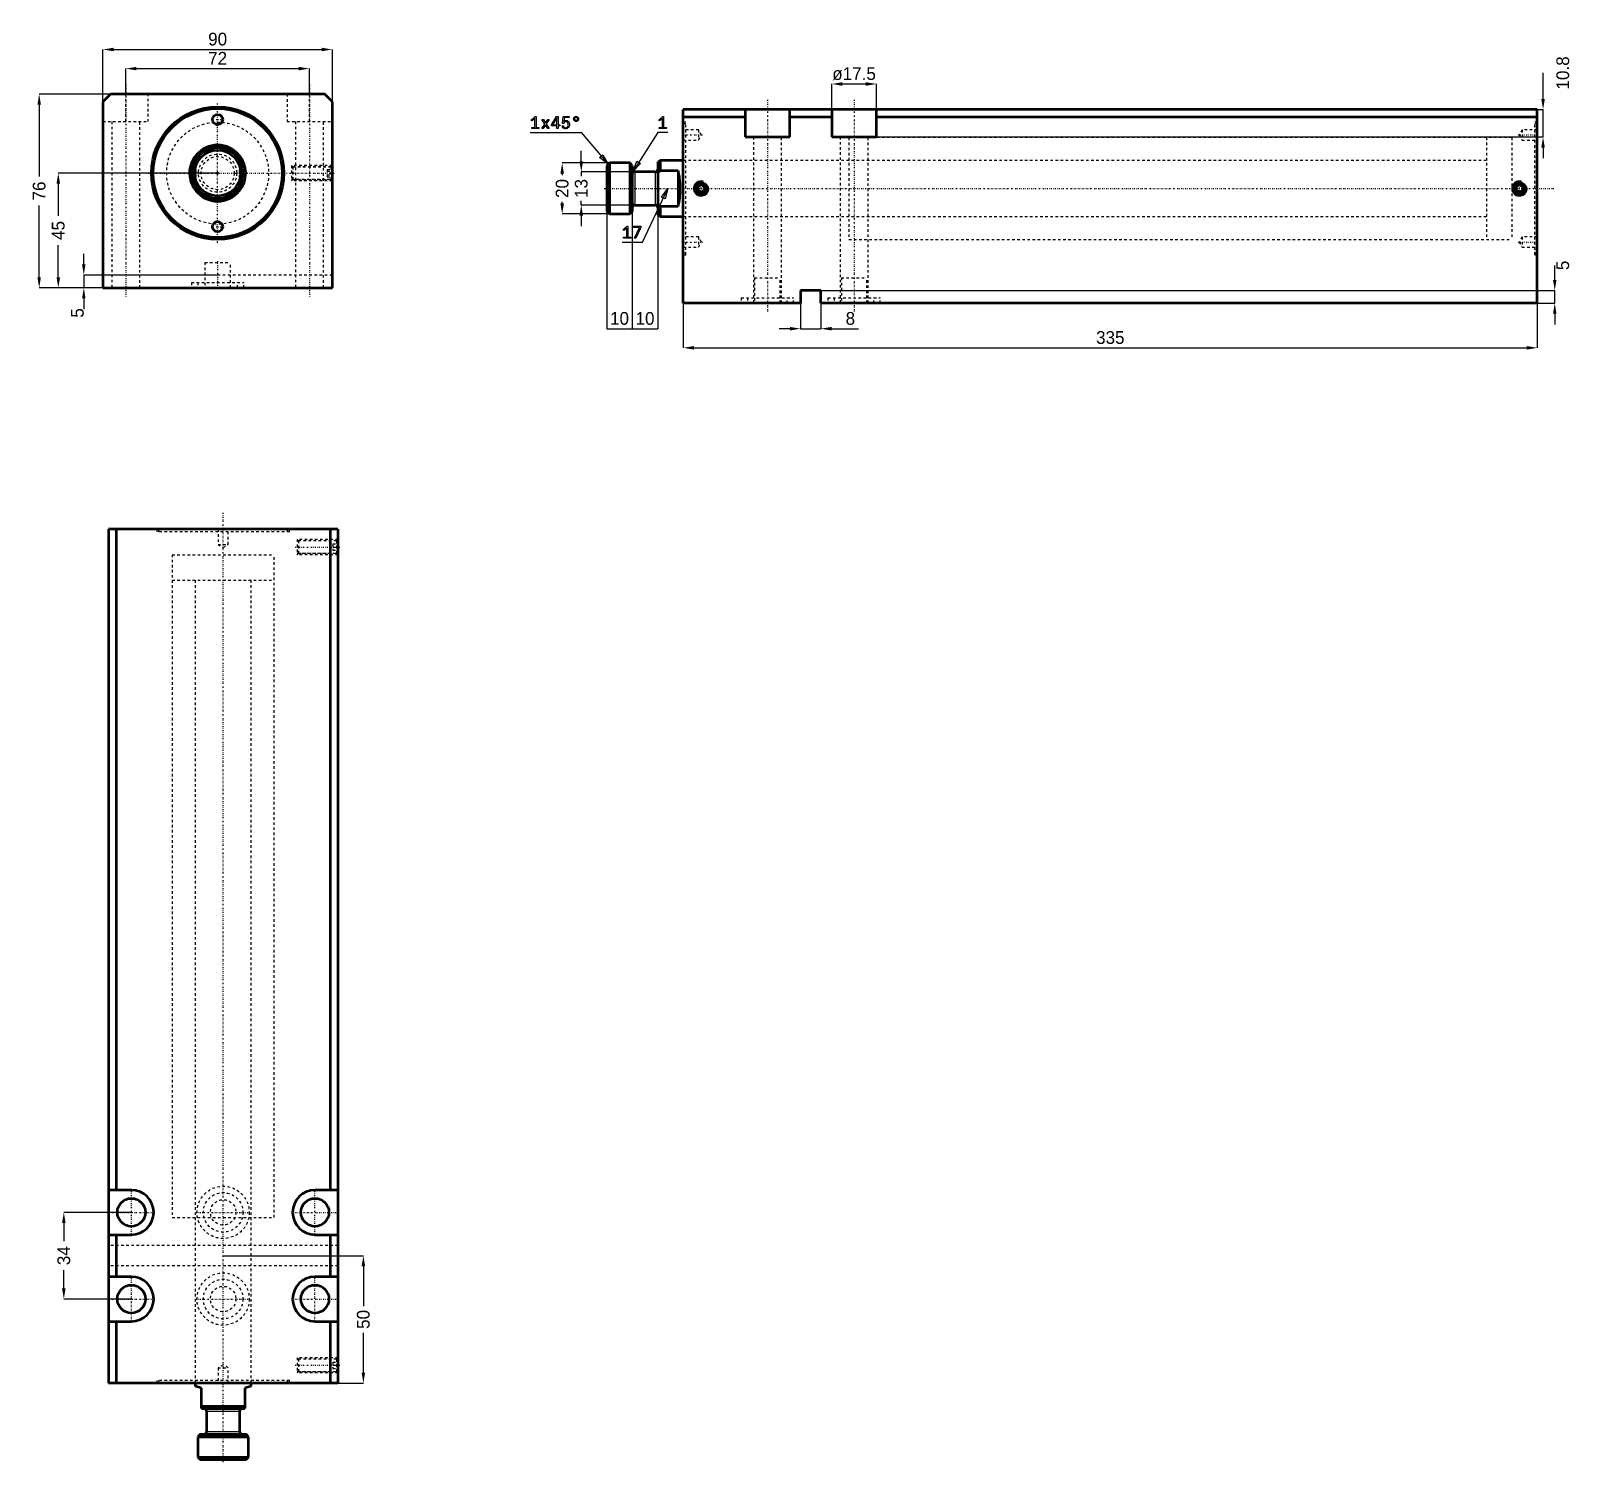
# Model space of a CAD drawing. Header units: millimetres. Extents: x -73 to 531, y -506 to 56.
import ezdxf

# ---------------------------------------------------------------- set-up
doc = ezdxf.new("R2010")
doc.units = ezdxf.units.MM
doc.linetypes.add('Center', pattern=[1.5, 0.45, -0.5, 0.05, -0.5])
doc.linetypes.add('Dashed', pattern=[2, 1, -1])
for name, color, linetype, lineweight in [('2d ConnectionPoints', 7, 'Continuous', 50), ('AM_0', 7, 'Continuous', 50), ('AM_4', 3, 'Continuous', 25), ('AM_5', 3, 'Continuous', 25), ('AM_7', 7, 'Center', 25), ('AM_9', 6, 'Dashed', 25)]:
    doc.layers.add(name, color=color, linetype=linetype, lineweight=lineweight)
doc.dimstyles.new('ISO-25', dxfattribs={"dimtxt": 2.5, "dimasz": 2.5, "dimexe": 1.25, "dimexo": 0.625, "dimtad": 1, "dimtxsty": 'Standard', "dimcen": 2.5, "dimadec": 0, "dimazin": 0, "dimtfac": 1, "dimtmove": 0, "dimatfit": 3, "dimfxl": 0, "dimarcsym": 0})

# ---------------------------------------------------------------- blocks, each defined once
blk = doc.blocks.new('1_JECX_MF_TLA_40_250_0_rod__0_in_JECX_MF_160_TLA_40_250_0__0')
at = {"layer": 'AM_0'}
for p, q in [((-8.5, 5.27), (-8.5, 6.98)), ((8.5, 6.98), (8.5, 5.27)), ((-8.5, -6.98), (-8.5, -5.27)), ((8.5, -5.27), (8.5, -6.98))]:
    blk.add_line(p, q, dxfattribs=at)
for points in [[(-8.5, 6.98), (-9.08, 6.21), (-9.58, 5.4), (-10.02, 4.54), (-10.38, 3.65), (-10.65, 2.74), (-10.85, 1.8), (-10.97, 0.84), (-11, -0.12), (-10.95, -1.07), (-10.81, -2.02), (-10.59, -2.96), (-10.3, -3.87), (-9.92, -4.75), (-9.47, -5.6), (-8.94, -6.4), (-8.5, -6.98)], [(8.5, -6.98), (9.08, -6.21), (9.58, -5.4), (10.02, -4.54), (10.38, -3.65), (10.65, -2.74), (10.85, -1.8), (10.97, -0.84), (11, 0.12), (10.95, 1.07), (10.81, 2.02), (10.59, 2.96), (10.3, 3.87), (9.92, 4.75), (9.47, 5.6), (8.94, 6.4), (8.5, 6.98)]]:
    blk.add_lwpolyline(points, dxfattribs=at)
for radius in [10, 9]:
    blk.add_circle((0, 0), radius, dxfattribs=at)
for radius, start, end in [(11, 39.40057, 140.59943), (10.5, 35.95057, 144.04943), (10.5, 215.95057, 324.04943), (11, 219.40057, 320.59943)]:
    blk.add_arc((0, 0), radius, start, end, dxfattribs=at)
at = {"layer": 'AM_9'}
for p, q in [((-8.5, 5.27), (-8.5, -5.27)), ((8.5, 5.27), (8.5, -5.27))]:
    blk.add_line(p, q, dxfattribs=at)
for radius in [7.5, 6.5]:
    blk.add_circle((0, 0), radius, dxfattribs=at)
blk = doc.blocks.new('2_JECX_MF_EXLA_40_250_0_body__0_in_JECX_MF_160_TLA_40_250_0__0')
at = {"layer": 'AM_0'}
for p, q in [((-42, 31), (-45, 28)), ((42, 31), (-42, 31)), ((45, 28), (42, 31)), ((-45, 28), (-45, -45)), ((45, -45), (45, 28)), ((-45, -45), (45, -45))]:
    blk.add_line(p, q, dxfattribs=at)
for centre, radius in [((0, 0), 26), ((0, 0), 25.3), ((0, 21), 2), ((0, -21), 2)]:
    blk.add_circle(centre, radius, dxfattribs=at)
at = {"layer": 'AM_5', "linetype": 'Dashed'}
for p, q in [((45, 3), (29, 3)), ((45, -3), (29, -3))]:
    blk.add_line(p, q, dxfattribs=at)
at = {"layer": 'AM_7'}
for p, q in [((-36, 34.8), (-36, -48.8)), ((36, 34.8), (36, -48.8)), ((0, -27.3), (0, 27.3)), ((-2.1, 21), (2.1, 21)), ((-27.3, 0), (27.3, 0)), ((28.2, 0), (45.8, 0)), ((-2.1, -21), (2.1, -21)), ((0, -34.5), (0, -45.5))]:
    blk.add_line(p, q, dxfattribs=at)
at = {"layer": 'AM_9'}
for p, q in [((-36, 20.2), (-36, 31)), ((-27.25, 20.2), (-27.25, 31)), ((27.25, 31), (27.25, 20.2)), ((36, 20.2), (36, 31)), ((-45, 20.2), (-27.25, 20.2)), ((-41.5, 20.2), (-41.5, -45)), ((-30.5, -45), (-30.5, 20.2)), ((27.25, 20.2), (45, 20.2)), ((30.5, 20.2), (30.5, -45)), ((41.5, -45), (41.5, 20.2)), ((29.54, 2.46), (29, 3)), ((29, 3), (29, -3)), ((44.5, 2.4), (29, 2.4)), ((44.46, 2.46), (29.54, 2.46)), ((29.54, 2.46), (29.54, -2.46)), ((43, 1.44), (45, 1.44)), ((43, 1.44), (43, -1.44)), ((43, 0.72), (45, 0.72)), ((45, 3), (44.46, 2.46)), ((44.46, 2.46), (44.46, -2.46)), ((45, 1.9), (44.5, 2.4)), ((44.5, 2.4), (44.5, -2.4)), ((29, -2.4), (44.5, -2.4)), ((29, -3), (29.54, -2.46)), ((29.54, -2.46), (44.46, -2.46)), ((43, -0.72), (45, -0.72)), ((43, -1.44), (45, -1.44)), ((44.46, -2.46), (45, -3)), ((44.5, -2.4), (45, -1.9)), ((-5, -35), (5, -35)), ((-5, -35), (-5, -45)), ((5, -45), (5, -35)), ((45, -40), (-45, -40)), ((-10.25, -42.9), (10.25, -42.9)), ((-10.25, -42.9), (-10.25, -45)), ((-7.75, -42.9), (-7.75, -45)), ((7.75, -45), (7.75, -42.9)), ((10.25, -45), (10.25, -42.9))]:
    blk.add_line(p, q, dxfattribs=at)
blk.add_circle((0, 0), 20, dxfattribs=at)
blk = doc.blocks.new('*D3')
at = {"layer": 'AM_5', "color": 0, "lineweight": -2}
for p, q in [((-45, 28), (-45, 48.5)), ((-40.83, 48.5), (40.83, 48.5)), ((45, 28), (45, 48.5))]:
    blk.add_line(p, q, dxfattribs=at)
at = {"layer": 'AM_5', "color": 0}
for points in [[(-40.83, 49.19), (-40.83, 47.81), (-45, 48.5)], [(40.83, 47.81), (40.83, 49.19), (45, 48.5)]]:
    blk.add_solid(points, dxfattribs=at)
at = {"layer": 'Defpoints', "color": 0}
for p in [(45, 48.5), (-45, 28), (45, 28)]:
    blk.add_point(p, dxfattribs=at)
at = {"layer": 'AM_5', "color": 0, "insert": (0, 52.55), "char_height": 5, "attachment_point": 5}
blk.add_mtext('90', dxfattribs=at)
blk = doc.blocks.new('*D4')
at = {"layer": 'AM_5', "color": 0, "lineweight": -2}
for p, q in [((-36, 31), (-36, 41)), ((-31.83, 41), (31.83, 41)), ((36, 31), (36, 41))]:
    blk.add_line(p, q, dxfattribs=at)
at = {"layer": 'AM_5', "color": 0}
for points in [[(-31.83, 41.69), (-31.83, 40.31), (-36, 41)], [(31.83, 40.31), (31.83, 41.69), (36, 41)]]:
    blk.add_solid(points, dxfattribs=at)
at = {"layer": 'Defpoints', "color": 0}
for p in [(36, 41), (-36, 31), (36, 31)]:
    blk.add_point(p, dxfattribs=at)
at = {"layer": 'AM_5', "color": 0, "insert": (0, 45.05), "char_height": 5, "attachment_point": 5}
blk.add_mtext('72', dxfattribs=at)
blk = doc.blocks.new('*D5')
at = {"layer": 'AM_5', "color": 0, "lineweight": -2}
for p, q in [((-42, 31), (-70, 31)), ((-70, 26.83), (-70, -1.31)), ((-70, -40.83), (-70, -12.69)), ((-45, -45), (-70, -45))]:
    blk.add_line(p, q, dxfattribs=at)
at = {"layer": 'AM_5', "color": 0}
for points in [[(-69.31, 26.83), (-70.69, 26.83), (-70, 31)], [(-70.69, -40.83), (-69.31, -40.83), (-70, -45)]]:
    blk.add_solid(points, dxfattribs=at)
at = {"layer": 'Defpoints', "color": 0}
for p in [(-42, 31), (-70, -45), (-45, -45)]:
    blk.add_point(p, dxfattribs=at)
at = {"layer": 'AM_5', "color": 0, "insert": (-70, -7), "char_height": 5, "attachment_point": 5, "rotation": 90}
blk.add_mtext('76', dxfattribs=at)
blk = doc.blocks.new('*D6')
at = {"layer": 'AM_5', "color": 0, "lineweight": -2}
for p, q in [((0, 0), (-62.5, 0)), ((-62.5, -4.17), (-62.5, -16.75)), ((-62.5, -40.83), (-62.5, -28.25)), ((-45, -45), (-62.5, -45))]:
    blk.add_line(p, q, dxfattribs=at)
at = {"layer": 'AM_5', "color": 0}
for points in [[(-61.81, -4.17), (-63.19, -4.17), (-62.5, 0)], [(-63.19, -40.83), (-61.81, -40.83), (-62.5, -45)]]:
    blk.add_solid(points, dxfattribs=at)
at = {"layer": 'Defpoints', "color": 0}
for p in [(0, 0), (-62.5, -45), (-45, -45)]:
    blk.add_point(p, dxfattribs=at)
at = {"layer": 'AM_5', "color": 0, "insert": (-62.5, -22.5), "char_height": 5, "attachment_point": 5, "rotation": 90}
blk.add_mtext('45', dxfattribs=at)
blk = doc.blocks.new('*D7')
at = {"layer": 'AM_5', "color": 0, "lineweight": -2}
for p, q in [((-52.5, -35.83), (-52.5, -31.67)), ((0, -40), (-52.5, -40)), ((-52.5, -40), (-52.5, -45)), ((-45, -45), (-52.5, -45)), ((-52.5, -49.17), (-52.5, -53.33))]:
    blk.add_line(p, q, dxfattribs=at)
at = {"layer": 'AM_5', "color": 0}
for points in [[(-53.19, -35.83), (-51.81, -35.83), (-52.5, -40)], [(-51.81, -49.17), (-53.19, -49.17), (-52.5, -45)]]:
    blk.add_solid(points, dxfattribs=at)
at = {"layer": 'Defpoints', "color": 0}
for p in [(0, -40), (-52.5, -45), (-45, -45)]:
    blk.add_point(p, dxfattribs=at)
at = {"layer": 'AM_5', "color": 0, "insert": (-55, -54.83), "char_height": 5, "attachment_point": 5, "rotation": 90}
blk.add_mtext('5', dxfattribs=at)
blk = doc.blocks.new('1_JECX_MF_TLA_40_250_0_rod__0_in_JECX_MF_160_TLA_40_250_0__4')
at = {"layer": 'AM_0'}
for p, q in [((-11, 0), (-11, -1.19)), ((11, -1.19), (11, 0)), ((-8.5, -2), (-11, -1.19)), ((-8.5, -10), (-8.5, -2)), ((11, -1.19), (8.5, -2)), ((8.5, -2), (8.5, -10)), ((-8.5, -9), (8.5, -9)), ((-8.5, -10), (8.5, -10)), ((-6.5, -11), (-6.5, -19)), ((6.5, -19), (6.5, -11)), ((-9, -20), (-10, -21)), ((-10, -21), (-10, -29)), ((-10, -21), (10, -21)), ((-9, -20), (9, -20)), ((10, -21), (9, -20)), ((10, -29), (10, -21)), ((-10, -29), (10, -29)), ((-10, -29), (-9, -30)), ((-9, -30), (9, -30)), ((9, -30), (10, -29))]:
    blk.add_line(p, q, dxfattribs=at)
for centre, start, end in [((-7.5, -11), 360, 90), ((7.5, -11), 90, 180), ((-7.5, -19), 270, 0), ((7.5, -19), 180, 270)]:
    blk.add_arc(centre, 1, start, end, dxfattribs=at)
at = {"layer": 'AM_4'}
for p, q in [((-6.5, -11), (6.5, -11)), ((-6.5, -19), (6.5, -19))]:
    blk.add_line(p, q, dxfattribs=at)
at = {"layer": 'AM_7'}
blk.add_line((0, -31), (0, 341.75), dxfattribs=at)
at = {"layer": 'AM_9'}
for p, q in [((-20, 325), (20, 325)), ((-20, 325), (-20, 315)), ((20, 315), (20, 325)), ((-20, 315), (20, 315)), ((-11, 315), (-11, 0)), ((11, 0), (11, 315))]:
    blk.add_line(p, q, dxfattribs=at)
blk = doc.blocks.new('2_JECX_MF_EXLA_40_250_0_body__0_in_JECX_MF_160_TLA_40_250_0__4')
at = {"layer": 'AM_0'}
for p, q in [((45, 335), (-45, 335)), ((-45, 335), (-45, 0)), ((-42, 335), (-42, 75.75)), ((42, 335), (42, 75.75)), ((45, 335), (45, 0)), ((-36, 75.75), (-45, 75.75)), ((45, 75.75), (36, 75.75)), ((-45, 58.25), (-36, 58.25)), ((-42, 58.25), (-42, 41.75)), ((36, 58.25), (45, 58.25)), ((42, 58.25), (42, 41.75)), ((-36, 41.75), (-45, 41.75)), ((45, 41.75), (36, 41.75)), ((-45, 24.25), (-36, 24.25)), ((-42, 24.25), (-42, 0)), ((36, 24.25), (45, 24.25)), ((42, 24.25), (42, 0)), ((45, 0), (-45, 0))]:
    blk.add_line(p, q, dxfattribs=at)
for centre in [(-36, 67), (36, 67), (-36, 33), (36, 33)]:
    blk.add_circle(centre, 5.5, dxfattribs=at)
for centre, start, end in [((-36, 67), 270, 90), ((36, 67), 90, 270), ((-36, 33), 270, 90), ((36, 33), 90, 270)]:
    blk.add_arc(centre, 8.75, start, end, dxfattribs=at)
at = {"layer": 'AM_5', "linetype": 'Dashed'}
for p, q in [((45, 331), (29, 331)), ((45, 325), (29, 325)), ((45, 10), (29, 10)), ((45, 4), (29, 4))]:
    blk.add_line(p, q, dxfattribs=at)
at = {"layer": 'AM_7'}
for p, q in [((28.2, 328), (45.8, 328)), ((-36, 57.8125), (-36, 76.1875)), ((36, 57.8125), (36, 76.1875)), ((-45.1875, 67), (-26.8125, 67)), ((-10.7625, 67), (10.7625, 67)), ((26.8125, 67), (45.1875, 67)), ((-36, 23.8125), (-36, 42.1875)), ((36, 23.8125), (36, 42.1875)), ((-45.1875, 33), (-26.8125, 33)), ((-10.7625, 33), (10.7625, 33)), ((26.8125, 33), (45.1875, 33)), ((28.2, 7), (45.8, 7))]:
    blk.add_line(p, q, dxfattribs=at)
at = {"layer": 'AM_9'}
for p, q in [((-26, 335), (-26, 334)), ((26, 334), (-26, 334)), ((-25.3, 335), (-25.3, 334)), ((-2, 335), (-2, 329)), ((2, 329), (2, 335)), ((25.3, 334), (25.3, 335)), ((26, 334), (26, 335)), ((-2, 329), (0, 327.8453)), ((-2, 329), (2, 329)), ((0, 327.8453), (2, 329)), ((29, 331), (29, 325)), ((29.5415, 330.4585), (29, 331)), ((44.5, 330.4), (29, 330.4)), ((44.4585, 330.4585), (29.5415, 330.4585)), ((29.5415, 330.4585), (29.5415, 325.5415)), ((43, 329.25), (45, 329.25)), ((43, 329.25), (43, 326.75)), ((43, 328), (45, 328)), ((43, 326.75), (45, 326.75)), ((45, 331), (44.4585, 330.4585)), ((44.4585, 330.4585), (44.4585, 325.5415)), ((44.5, 330.4), (44.5, 325.6)), ((45, 329.9), (44.5, 330.4)), ((-20, 325), (20, 325)), ((-20, 325), (-20, 65)), ((20, 65), (20, 325)), ((29, 325.6), (44.5, 325.6)), ((29, 325), (29.5415, 325.5415)), ((29.5415, 325.5415), (44.4585, 325.5415)), ((44.4585, 325.5415), (45, 325)), ((44.5, 325.6), (45, 326.1)), ((-20, 65), (20, 65)), ((-11, 65), (-11, 0)), ((11, 0), (11, 65)), ((45, 54), (-45, 54)), ((45, 46), (-45, 46)), ((0, 7.1547), (-2, 6)), ((2, 6), (0, 7.1547)), ((29, 10), (29, 4)), ((29.5415, 9.4585), (29, 10)), ((44.5, 9.4), (29, 9.4)), ((44.4585, 9.4585), (29.5415, 9.4585)), ((29.5415, 9.4585), (29.5415, 4.5415)), ((43, 8.25), (45, 8.25)), ((43, 8.25), (43, 5.75)), ((43, 7), (45, 7)), ((45, 10), (44.4585, 9.4585)), ((44.4585, 9.4585), (44.4585, 4.5415)), ((45, 8.9), (44.5, 9.4)), ((44.5, 9.4), (44.5, 4.6)), ((26, 1), (-26, 1)), ((-26, 1), (-26, 0)), ((-25.3, 1), (-25.3, 0)), ((-2, 6), (-2, 0)), ((-2, 6), (2, 6)), ((2, 0), (2, 6)), ((25.3, 0), (25.3, 1)), ((26, 0), (26, 1)), ((29, 4.6), (44.5, 4.6)), ((29, 4), (29.5415, 4.5415)), ((29.5415, 4.5415), (44.4585, 4.5415)), ((43, 5.75), (45, 5.75)), ((44.4585, 4.5415), (45, 4)), ((44.5, 4.6), (45, 5.1))]:
    blk.add_line(p, q, dxfattribs=at)
for centre, radius in [((0, 67), 10.25), ((0, 67), 7.75), ((0, 67), 5), ((0, 33), 10.25), ((0, 33), 7.75), ((0, 33), 5)]:
    blk.add_circle(centre, radius, dxfattribs=at)
blk = doc.blocks.new('*D13')
at = {"layer": 'AM_5', "color": 0, "lineweight": -2}
for p, q in [((2.17, -424.66), (57.17, -424.66)), ((57.17, -428.83), (57.17, -444.41)), ((57.17, -470.5), (57.17, -454.91)), ((47.17, -474.66), (57.17, -474.66))]:
    blk.add_line(p, q, dxfattribs=at)
at = {"layer": 'AM_5', "color": 0}
for points in [[(56.47, -428.83), (57.86, -428.83), (57.17, -424.66)], [(56.47, -470.5), (57.86, -470.5), (57.17, -474.66)]]:
    blk.add_solid(points, dxfattribs=at)
at = {"layer": 'Defpoints', "color": 0}
for p in [(2.17, -424.66), (57.17, -424.66), (47.17, -474.66)]:
    blk.add_point(p, dxfattribs=at)
at = {"layer": 'AM_5', "color": 0, "insert": (57.17, -449.66), "char_height": 5, "attachment_point": 5, "rotation": 90}
blk.add_mtext('50', dxfattribs=at)
blk = doc.blocks.new('*D14')
at = {"layer": 'AM_5', "color": 0, "lineweight": -2}
for p, q in [((-33.83, -407.66), (-60.33, -407.66)), ((-60.33, -411.83), (-60.33, -419)), ((-60.33, -437.5), (-60.33, -430.33)), ((-33.83, -441.66), (-60.33, -441.66))]:
    blk.add_line(p, q, dxfattribs=at)
at = {"layer": 'AM_5', "color": 0}
for points in [[(-61.03, -411.83), (-59.64, -411.83), (-60.33, -407.66)], [(-61.03, -437.5), (-59.64, -437.5), (-60.33, -441.66)]]:
    blk.add_solid(points, dxfattribs=at)
at = {"layer": 'Defpoints', "color": 0}
for p in [(-60.33, -407.66), (-33.83, -407.66), (-33.83, -441.66)]:
    blk.add_point(p, dxfattribs=at)
at = {"layer": 'AM_5', "color": 0, "insert": (-60.33, -424.66), "char_height": 5, "attachment_point": 5, "rotation": 90}
blk.add_mtext('34', dxfattribs=at)
blk = doc.blocks.new('1_JECX_MF_TLA_40_250_0_rod__0_in_JECX_MF_160_TLA_40_250_0__2')
at = {"layer": 'AM_0'}
for p, q in [((-29, 10), (-30, 9)), ((-30, 9), (-30, -9)), ((-29, 10), (-29, -10)), ((-21, 10), (-29, 10)), ((-21, 10), (-21, -10)), ((-20, 9), (-21, 10)), ((-20, 9), (-20, -9)), ((-11, 6.5), (-19, 6.5)), ((-9, 11), (-10, 10.5)), ((-10, 10.5), (-10, -10.5)), ((-9, 6.98), (-10, 6.16)), ((0, 11), (-9, 11)), ((-9, 11), (-9, 6.98)), ((-2, 6.98), (-9, 6.98)), ((-2, 6.98), (-2, -6.98)), ((-30, -9), (-29, -10)), ((-29, -10), (-21, -10)), ((-21, -10), (-20, -9)), ((-19, -6.5), (-11, -6.5)), ((-10, -6.16), (-9, -6.98)), ((-10, -10.5), (-9, -11)), ((-9, -6.98), (-2, -6.98)), ((-9, -6.98), (-9, -11)), ((-9, -11), (0, -11))]:
    blk.add_line(p, q, dxfattribs=at)
blk.add_lwpolyline([(-2, -6.98), (-1.81, -6.21), (-1.65, -5.4), (-1.51, -4.54), (-1.39, -3.65), (-1.3, -2.74), (-1.24, -1.8), (-1.2, -0.84), (-1.19, 0.12), (-1.2, 1.07), (-1.25, 2.02), (-1.32, 2.96), (-1.42, 3.87), (-1.54, 4.75), (-1.69, 5.6), (-1.86, 6.4), (-2, 6.98)], dxfattribs=at)
for centre, start, end in [((-19, 7.5), 180, 270), ((-11, 7.5), 270, 0), ((-19, -7.5), 90, 180), ((-11, -7.5), 360, 90)]:
    blk.add_arc(centre, 1, start, end, dxfattribs=at)
at = {"layer": 'AM_4'}
for p, q in [((-19, 6.5), (-19, -6.5)), ((-11, 6.5), (-11, -6.5))]:
    blk.add_line(p, q, dxfattribs=at)
at = {"layer": 'AM_7'}
blk.add_line((-31, 0), (341.75, 0), dxfattribs=at)
at = {"layer": 'AM_9'}
for p, q in [((325, 20), (315, 20)), ((315, 20), (315, -20)), ((325, 20), (325, -20)), ((315, 11), (0, 11)), ((0, -11), (315, -11)), ((315, -20), (325, -20))]:
    blk.add_line(p, q, dxfattribs=at)
blk = doc.blocks.new('2_JECX_MF_EXLA_40_250_0_body__0_in_JECX_MF_160_TLA_40_250_0__2')
at = {"layer": 'AM_0'}
for p, q in [((0, -45), (0, 31)), ((335, 31), (0, 31)), ((24.25, 31), (24.25, 20.2)), ((41.75, 20.2), (41.75, 31)), ((58.25, 31), (58.25, 20.2)), ((75.75, 20.2), (75.75, 31)), ((335, -45), (335, 31)), ((24.25, 28), (0, 28)), ((58.25, 28), (41.75, 28)), ((335, 28), (75.75, 28)), ((24.25, 20.2), (41.75, 20.2)), ((58.25, 20.2), (75.75, 20.2)), ((7, 1.44), (5.75, 0.72)), ((5.75, 0.72), (5.75, -0.72)), ((8.25, 0.72), (7, 1.44)), ((8.25, -0.72), (8.25, 0.72)), ((328, 1.44), (326.75, 0.72)), ((326.75, 0.72), (326.75, -0.72)), ((329.25, 0.72), (328, 1.44)), ((329.25, -0.72), (329.25, 0.72)), ((5.75, -0.72), (7, -1.44)), ((7, -1.44), (8.25, -0.72)), ((326.75, -0.72), (328, -1.44)), ((328, -1.44), (329.25, -0.72)), ((46, -40), (46, -45)), ((54, -40), (46, -40)), ((54, -45), (54, -40)), ((46, -45), (0, -45)), ((335, -45), (54, -45))]:
    blk.add_line(p, q, dxfattribs=at)
for centre, radius in [((7, 0), 2.46), ((7, 0), 2.4), ((7, 0), 1.9), ((328, 0), 2.46), ((328, 0), 2.4), ((328, 0), 1.9)]:
    blk.add_circle(centre, radius, dxfattribs=at)
at = {"layer": 'AM_5'}
for centre in [(7, 0), (328, 0)]:
    blk.add_arc(centre, 3, 75, 15, dxfattribs=at)
at = {"layer": 'AM_7'}
for p, q in [((33, 34.8), (33, -48.8)), ((67, 34.8), (67, -48.8)), ((-0.36, 21), (7.51, 21)), ((327.49, 21), (335.36, 21)), ((7, -3.15), (7, 3.15)), ((328, -3.15), (328, 3.15)), ((-0.36, -21), (7.51, -21)), ((327.49, -21), (335.36, -21))]:
    blk.add_line(p, q, dxfattribs=at)
at = {"layer": 'AM_9'}
for p, q in [((1, 26), (0, 26)), ((1, 25.3), (0, 25.3)), ((1, -26), (1, 26)), ((334, -26), (334, 26)), ((335, 26), (334, 26)), ((335, 25.3), (334, 25.3)), ((6, 23), (0, 23)), ((0, 19), (6, 19)), ((7.15, 21), (6, 23)), ((6, 23), (6, 19)), ((6, 19), (7.15, 21)), ((27.5, 20.2), (27.5, -45)), ((38.5, -45), (38.5, 20.2)), ((61.5, 20.2), (61.5, -45)), ((325, 20), (65, 20)), ((65, 20), (65, -20)), ((72.5, -45), (72.5, 20.2)), ((325, 20), (325, -20)), ((329, 23), (327.85, 21)), ((327.85, 21), (329, 19)), ((335, 23), (329, 23)), ((329, 23), (329, 19)), ((329, 19), (335, 19)), ((65, 11), (0, 11)), ((0, -11), (65, -11)), ((6, -19), (0, -19)), ((0, -23), (6, -23)), ((7.15, -21), (6, -19)), ((6, -19), (6, -23)), ((6, -23), (7.15, -21)), ((65, -20), (325, -20)), ((329, -19), (327.85, -21)), ((327.85, -21), (329, -23)), ((335, -19), (329, -19)), ((329, -19), (329, -23)), ((329, -23), (335, -23)), ((0, -25.3), (1, -25.3)), ((0, -26), (1, -26)), ((334, -25.3), (335, -25.3)), ((334, -26), (335, -26)), ((28, -35), (38, -35)), ((28, -35), (28, -45)), ((38, -45), (38, -35)), ((62, -35), (72, -35)), ((62, -35), (62, -45)), ((72, -45), (72, -35)), ((22.75, -42.9), (43.25, -42.9)), ((22.75, -42.9), (22.75, -45)), ((25.25, -42.9), (25.25, -45)), ((40.75, -45), (40.75, -42.9)), ((43.25, -45), (43.25, -42.9)), ((56.75, -42.9), (77.25, -42.9)), ((56.75, -42.9), (56.75, -45)), ((59.25, -42.9), (59.25, -45)), ((74.75, -45), (74.75, -42.9)), ((77.25, -45), (77.25, -42.9))]:
    blk.add_line(p, q, dxfattribs=at)
blk = doc.blocks.new('*D27')
at = {"layer": 'AM_5', "color": 0, "lineweight": -2}
for p, q in [((240.89, 24.98), (240.89, 34.98)), ((245.06, 34.98), (254.23, 34.98)), ((258.39, 24.98), (258.39, 34.98))]:
    blk.add_line(p, q, dxfattribs=at)
at = {"layer": 'AM_5', "color": 0}
for points in [[(245.06, 35.67), (245.06, 34.28), (240.89, 34.98)], [(254.23, 35.67), (254.23, 34.28), (258.39, 34.98)]]:
    blk.add_solid(points, dxfattribs=at)
at = {"layer": 'Defpoints', "color": 0}
for p in [(258.39, 34.98), (240.89, 24.98), (258.39, 24.98)]:
    blk.add_point(p, dxfattribs=at)
at = {"layer": 'AM_5', "color": 0, "insert": (249.64, 38.98), "char_height": 5, "attachment_point": 5}
blk.add_mtext('ø17.5', dxfattribs=at)
blk = doc.blocks.new('*D28')
at = {"layer": 'AM_5', "color": 0, "lineweight": -2}
for p, q in [((519.89, 29.14), (519.89, 39.31)), ((258.39, 24.98), (519.89, 24.98)), ((519.89, 14.18), (519.89, 24.98)), ((258.39, 14.18), (519.89, 14.18)), ((519.89, 10.01), (519.89, 5.84))]:
    blk.add_line(p, q, dxfattribs=at)
at = {"layer": 'AM_5', "color": 0}
for points in [[(519.2, 29.14), (520.59, 29.14), (519.89, 24.98)], [(519.2, 10.01), (520.59, 10.01), (519.89, 14.18)]]:
    blk.add_solid(points, dxfattribs=at)
at = {"layer": 'Defpoints', "color": 0}
for p in [(258.39, 24.98), (519.89, 24.98), (258.39, 14.18)]:
    blk.add_point(p, dxfattribs=at)
at = {"layer": 'AM_5', "color": 0, "insert": (527.64, 39.31), "char_height": 5, "attachment_point": 5, "rotation": 90}
blk.add_mtext('10.8', dxfattribs=at)
blk = doc.blocks.new('*D29')
at = {"layer": 'AM_5', "color": 0, "lineweight": -2}
for p, q in [((182.64, -51.02), (182.64, -68.52)), ((517.64, -51.02), (517.64, -68.52)), ((186.81, -68.52), (513.48, -68.52))]:
    blk.add_line(p, q, dxfattribs=at)
at = {"layer": 'AM_5', "color": 0}
for points in [[(186.81, -67.83), (186.81, -69.22), (182.64, -68.52)], [(513.48, -67.83), (513.48, -69.22), (517.64, -68.52)]]:
    blk.add_solid(points, dxfattribs=at)
at = {"layer": 'Defpoints', "color": 0}
for p in [(182.64, -51.02), (517.64, -51.02), (517.64, -68.52)]:
    blk.add_point(p, dxfattribs=at)
at = {"layer": 'AM_5', "color": 0, "insert": (350.14, -64.52), "char_height": 5, "attachment_point": 5}
blk.add_mtext('335', dxfattribs=at)
blk = doc.blocks.new('*D30')
at = {"layer": 'AM_5', "color": 0, "lineweight": -2}
for p, q in [((162.64, -15.02), (162.64, -61.02)), ((172.64, -13.52), (172.64, -61.02)), ((162.64, -61.02), (172.64, -61.02))]:
    blk.add_line(p, q, dxfattribs=at)
at = {"layer": 'Defpoints', "color": 0}
for p in [(162.64, -15.02), (172.64, -13.52), (172.64, -61.02)]:
    blk.add_point(p, dxfattribs=at)
at = {"layer": 'AM_5', "color": 0, "insert": (167.64, -57.02), "char_height": 5, "attachment_point": 5}
blk.add_mtext('10', dxfattribs=at)
blk = doc.blocks.new('*D31')
at = {"layer": 'AM_5', "color": 0, "lineweight": -2}
for p, q in [((152.64, -15.02), (152.64, -61.02)), ((162.64, -15.02), (162.64, -61.02)), ((152.64, -61.02), (162.64, -61.02))]:
    blk.add_line(p, q, dxfattribs=at)
at = {"layer": 'Defpoints', "color": 0}
for p in [(152.64, -15.02), (162.64, -15.02), (162.64, -61.02)]:
    blk.add_point(p, dxfattribs=at)
at = {"layer": 'AM_5', "color": 0, "insert": (157.64, -57.02), "char_height": 5, "attachment_point": 5}
blk.add_mtext('10', dxfattribs=at)
blk = doc.blocks.new('*D32')
at = {"layer": 'AM_5', "color": 0, "lineweight": -2}
for p, q in [((153.64, 3.98), (135.14, 3.98)), ((135.14, -0.19), (135.14, -0.77)), ((135.14, -11.86), (135.14, -11.27)), ((153.64, -16.02), (135.14, -16.02))]:
    blk.add_line(p, q, dxfattribs=at)
at = {"layer": 'AM_5', "color": 0}
for points in [[(134.45, -0.19), (135.84, -0.19), (135.14, 3.98)], [(134.45, -11.86), (135.84, -11.86), (135.14, -16.02)]]:
    blk.add_solid(points, dxfattribs=at)
at = {"layer": 'Defpoints', "color": 0}
for p in [(135.14, 3.98), (153.64, 3.98), (153.64, -16.02)]:
    blk.add_point(p, dxfattribs=at)
at = {"layer": 'AM_5', "color": 0, "insert": (135.14, -6.02), "char_height": 5, "attachment_point": 5, "rotation": 90}
blk.add_mtext('20', dxfattribs=at)
blk = doc.blocks.new('*D33')
at = {"layer": 'AM_5', "color": 0, "lineweight": -2}
for p, q in [((142.64, 4.64), (142.64, 8.81)), ((163.64, 0.48), (142.64, 0.48)), ((142.64, 0.48), (142.64, -1.19)), ((142.64, -12.52), (142.64, -10.86)), ((163.64, -12.52), (142.64, -12.52)), ((142.64, -16.69), (142.64, -20.86))]:
    blk.add_line(p, q, dxfattribs=at)
at = {"layer": 'AM_5', "color": 0}
for points in [[(141.95, 4.64), (143.34, 4.64), (142.64, 0.48)], [(141.95, -16.69), (143.34, -16.69), (142.64, -12.52)]]:
    blk.add_solid(points, dxfattribs=at)
at = {"layer": 'Defpoints', "color": 0}
for p in [(142.64, 0.48), (163.64, 0.48), (163.64, -12.52)]:
    blk.add_point(p, dxfattribs=at)
at = {"layer": 'AM_5', "color": 0, "insert": (142.64, -6.02), "char_height": 5, "attachment_point": 5, "rotation": 90}
blk.add_mtext('13', dxfattribs=at)
blk = doc.blocks.new('*D34')
at = {"layer": 'AM_5', "color": 0, "lineweight": -2}
for p, q in [((228.64, -46.02), (228.64, -61.02)), ((236.64, -51.02), (236.64, -61.02)), ((224.48, -61.02), (220.31, -61.02)), ((228.64, -61.02), (236.64, -61.02)), ((240.81, -61.02), (251.37, -61.02))]:
    blk.add_line(p, q, dxfattribs=at)
at = {"layer": 'AM_5', "color": 0}
for points in [[(224.48, -60.33), (224.48, -61.72), (228.64, -61.02)], [(240.81, -60.33), (240.81, -61.72), (236.64, -61.02)]]:
    blk.add_solid(points, dxfattribs=at)
at = {"layer": 'Defpoints', "color": 0}
for p in [(228.64, -46.02), (236.64, -51.02), (236.64, -61.02)]:
    blk.add_point(p, dxfattribs=at)
at = {"layer": 'AM_5', "color": 0, "insert": (248.2, -57.02), "char_height": 5, "attachment_point": 5}
blk.add_mtext('8', dxfattribs=at)
blk = doc.blocks.new('*D35')
at = {"layer": 'AM_5', "color": 0, "lineweight": -2}
for p, q in [((524.48, -41.86), (524.48, -36.19)), ((228.64, -46.02), (524.48, -46.02)), ((524.48, -51.02), (524.48, -46.02)), ((236.64, -51.02), (524.48, -51.02)), ((524.48, -55.19), (524.48, -59.36))]:
    blk.add_line(p, q, dxfattribs=at)
at = {"layer": 'AM_5', "color": 0}
for points in [[(523.78, -41.86), (525.17, -41.86), (524.48, -46.02)], [(523.78, -55.19), (525.17, -55.19), (524.48, -51.02)]]:
    blk.add_solid(points, dxfattribs=at)
at = {"layer": 'Defpoints', "color": 0}
for p in [(228.64, -46.02), (236.64, -51.02), (524.48, -51.02)]:
    blk.add_point(p, dxfattribs=at)
at = {"layer": 'AM_5', "color": 0, "insert": (527.64, -36.19), "char_height": 5, "attachment_point": 5, "rotation": 90}
blk.add_mtext('5', dxfattribs=at)

msp = doc.modelspace()

# ---------------------------------------------------------------- linework, layer by layer
at = {"layer": '2d ConnectionPoints'}
for p in [(0, 0), (182.644, -6.022), (2.169, -474.664)]:
    msp.add_point(p, dxfattribs=at)
at = {"layer": 'AM_5'}
for p, q in [((122.644, 15.978), (142.644, 15.978)), ((142.644, 15.978), (153.144, 3.478)), ((172.644, 15.978), (162.937, 0.771)), ((176.644, 15.978), (172.644, 15.978)), ((166.644, -27.022), (176.644, -6.022)), ((158.644, -27.022), (166.644, -27.022))]:
    msp.add_line(p, q, dxfattribs=at)
for points in [[(123.252, 17.894), (124.448, 17.894), (124.448, 21.411), (124.448, 21.411), (124.384, 21.346), (124.275, 21.245), (124.275, 21.245), (124.152, 21.139), (124.061, 21.066), (124.061, 21.066), (123.967, 20.994), (123.826, 20.891), (123.826, 20.891), (123.683, 20.795), (123.587, 20.735), (123.587, 20.735), (123.493, 20.68), (123.363, 20.614), (123.363, 20.614), (123.246, 20.567), (123.174, 20.546), (123.174, 21.04), (123.174, 21.04), (123.263, 21.082), (123.403, 21.162), (123.403, 21.162), (123.551, 21.263), (123.653, 21.341), (123.653, 21.341), (123.757, 21.424), (123.907, 21.554), (123.907, 21.554), (124.052, 21.689), (124.146, 21.781), (124.146, 21.781), (124.234, 21.872), (124.353, 22), (124.353, 22), (124.455, 22.118), (124.513, 22.191), (124.929, 22.191), (124.929, 17.894), (126.015, 17.894), (126.015, 17.478), (123.252, 17.478), (123.252, 17.894)], [(128.315, 19.262), (127.216, 21.053), (127.785, 21.053), (128.604, 19.698), (129.465, 21.053), (129.982, 21.053), (128.897, 19.305), (130.034, 17.478), (129.459, 17.478), (128.594, 18.882), (127.681, 17.478), (127.155, 17.478), (128.315, 19.262)], [(133.069, 18.518), (130.963, 18.518), (130.963, 18.941), (132.88, 22.191), (133.524, 22.191), (133.524, 18.957), (134.226, 18.957), (134.226, 18.518), (133.524, 18.518), (133.524, 17.478), (133.069, 17.478), (133.069, 18.518)], [(133.075, 18.957), (133.075, 21.645), (131.522, 18.957), (133.075, 18.957)], [(136.526, 17.42), (136.526, 17.42), (136.379, 17.425), (136.17, 17.451), (136.17, 17.451), (135.974, 17.5), (135.85, 17.545), (135.85, 17.545), (135.734, 17.6), (135.578, 17.704), (135.578, 17.704), (135.444, 17.833), (135.367, 17.933), (135.367, 17.933), (135.303, 18.044), (135.232, 18.23), (135.232, 18.23), (135.194, 18.442), (135.187, 18.596), (135.694, 18.596), (135.694, 18.596), (135.703, 18.45), (135.753, 18.26), (135.753, 18.26), (135.845, 18.103), (135.93, 18.018), (135.93, 18.018), (136.03, 17.947), (136.201, 17.871), (136.201, 17.871), (136.399, 17.83), (136.546, 17.823), (136.546, 17.823), (136.671, 17.829), (136.843, 17.866), (136.843, 17.866), (136.995, 17.933), (137.085, 17.995), (137.085, 17.995), (137.166, 18.068), (137.271, 18.194), (137.271, 18.194), (137.355, 18.339), (137.4, 18.447), (137.4, 18.447), (137.437, 18.56), (137.476, 18.739), (137.476, 18.739), (137.497, 18.927), (137.501, 19.058), (137.501, 19.058), (137.497, 19.177), (137.477, 19.35), (137.477, 19.35), (137.439, 19.517), (137.404, 19.625), (137.404, 19.625), (137.361, 19.727), (137.281, 19.864), (137.281, 19.864), (137.183, 19.983), (137.108, 20.052), (137.108, 20.052), (137.025, 20.111), (136.886, 20.174), (136.886, 20.174), (136.73, 20.208), (136.617, 20.215), (136.617, 20.215), (136.496, 20.207), (136.326, 20.165), (136.326, 20.165), (136.169, 20.088), (136.071, 20.016), (136.071, 20.016), (135.982, 19.931), (135.873, 19.782), (135.873, 19.782), (135.791, 19.606), (135.753, 19.474), (135.259, 19.474), (135.597, 22.204), (137.891, 22.204), (137.891, 21.781), (136.058, 21.781), (135.85, 20.218), (135.85, 20.218), (135.919, 20.302), (136.026, 20.412), (136.026, 20.412), (136.139, 20.502), (136.217, 20.551), (136.217, 20.551), (136.299, 20.591), (136.433, 20.635), (136.433, 20.635), (136.578, 20.659), (136.682, 20.663), (136.682, 20.663), (136.841, 20.655), (137.064, 20.609), (137.064, 20.609), (137.267, 20.526), (137.391, 20.449), (137.391, 20.449), (137.504, 20.357), (137.654, 20.195), (137.654, 20.195), (137.777, 20.007), (137.846, 19.865), (137.846, 19.865), (137.902, 19.714), (137.963, 19.476), (137.963, 19.476), (137.995, 19.222), (138.002, 19.045), (138.002, 19.045), (137.994, 18.858), (137.955, 18.594), (137.955, 18.594), (137.883, 18.35), (137.816, 18.198), (137.816, 18.198), (137.736, 18.057), (137.594, 17.87), (137.594, 17.87), (137.424, 17.713), (137.296, 17.624), (137.296, 17.624), (137.158, 17.551), (136.936, 17.471), (136.936, 17.471), (136.696, 17.428), (136.526, 17.42)], [(140.601, 20.273), (140.601, 20.273), (140.498, 20.278), (140.351, 20.307), (140.351, 20.307), (140.21, 20.359), (140.12, 20.408), (140.12, 20.408), (140.035, 20.466), (139.922, 20.567), (139.922, 20.567), (139.824, 20.685), (139.769, 20.774), (139.769, 20.774), (139.722, 20.867), (139.671, 21.014), (139.671, 21.014), (139.644, 21.168), (139.639, 21.274), (139.639, 21.274), (139.644, 21.38), (139.671, 21.534), (139.671, 21.534), (139.722, 21.681), (139.769, 21.775), (139.769, 21.775), (139.824, 21.863), (139.922, 21.981), (139.922, 21.981), (140.035, 22.082), (140.12, 22.14), (140.12, 22.14), (140.21, 22.189), (140.351, 22.241), (140.351, 22.241), (140.498, 22.27), (140.601, 22.275), (140.601, 22.275), (140.703, 22.27), (140.851, 22.241), (140.851, 22.241), (140.991, 22.189), (141.08, 22.14), (141.08, 22.14), (141.164, 22.082), (141.277, 21.982), (141.277, 21.982), (141.373, 21.864), (141.428, 21.776), (141.428, 21.776), (141.474, 21.683), (141.524, 21.536), (141.524, 21.536), (141.551, 21.382), (141.556, 21.274), (141.556, 21.274), (141.551, 21.167), (141.524, 21.012), (141.524, 21.012), (141.474, 20.865), (141.428, 20.772), (141.428, 20.772), (141.373, 20.684), (141.277, 20.566), (141.277, 20.566), (141.164, 20.466), (141.08, 20.408), (141.08, 20.408), (140.991, 20.359), (140.851, 20.307), (140.851, 20.307), (140.703, 20.278), (140.601, 20.273)], [(140.601, 20.67), (140.601, 20.67), (140.662, 20.673), (140.751, 20.69), (140.751, 20.69), (140.836, 20.722), (140.89, 20.751), (140.89, 20.751), (140.941, 20.786), (141.01, 20.847), (141.01, 20.847), (141.068, 20.918), (141.101, 20.972), (141.101, 20.972), (141.129, 21.029), (141.16, 21.117), (141.16, 21.117), (141.176, 21.21), (141.179, 21.274), (141.179, 21.274), (141.176, 21.338), (141.16, 21.431), (141.16, 21.431), (141.129, 21.52), (141.101, 21.576), (141.101, 21.576), (141.068, 21.63), (141.01, 21.701), (141.01, 21.701), (140.941, 21.762), (140.89, 21.797), (140.89, 21.797), (140.836, 21.827), (140.751, 21.858), (140.751, 21.858), (140.662, 21.875), (140.601, 21.879), (140.601, 21.879), (140.539, 21.875), (140.45, 21.858), (140.45, 21.858), (140.365, 21.827), (140.31, 21.797), (140.31, 21.797), (140.258, 21.762), (140.189, 21.701), (140.189, 21.701), (140.13, 21.63), (140.095, 21.576), (140.095, 21.576), (140.067, 21.52), (140.036, 21.431), (140.036, 21.431), (140.019, 21.338), (140.016, 21.274), (140.016, 21.274), (140.019, 21.21), (140.036, 21.117), (140.036, 21.117), (140.067, 21.029), (140.095, 20.972), (140.095, 20.972), (140.13, 20.918), (140.189, 20.847), (140.189, 20.847), (140.258, 20.786), (140.31, 20.751), (140.31, 20.751), (140.365, 20.722), (140.45, 20.69), (140.45, 20.69), (140.539, 20.673), (140.601, 20.67)], [(173.252, 17.894), (174.448, 17.894), (174.448, 21.411), (174.448, 21.411), (174.384, 21.346), (174.275, 21.245), (174.275, 21.245), (174.152, 21.139), (174.061, 21.066), (174.061, 21.066), (173.967, 20.994), (173.826, 20.891), (173.826, 20.891), (173.683, 20.795), (173.587, 20.735), (173.587, 20.735), (173.493, 20.68), (173.363, 20.614), (173.363, 20.614), (173.246, 20.567), (173.174, 20.546), (173.174, 21.04), (173.174, 21.04), (173.263, 21.082), (173.403, 21.162), (173.403, 21.162), (173.551, 21.263), (173.653, 21.341), (173.653, 21.341), (173.757, 21.424), (173.907, 21.554), (173.907, 21.554), (174.052, 21.689), (174.146, 21.781), (174.146, 21.781), (174.234, 21.872), (174.353, 22), (174.353, 22), (174.455, 22.118), (174.513, 22.191), (174.929, 22.191), (174.929, 17.894), (176.015, 17.894), (176.015, 17.478), (173.252, 17.478), (173.252, 17.894)], [(153.144, 3.478), (149.826, 6.133), (151.102, 7.205), (153.144, 3.478)], [(162.937, 0.771), (164.477, 4.731), (165.882, 3.835), (162.937, 0.771)], [(176.644, -6.022), (175.605, -10.142), (174.101, -9.426), (176.644, -6.022)], [(159.252, -25.106), (160.448, -25.106), (160.448, -21.589), (160.448, -21.589), (160.384, -21.654), (160.275, -21.755), (160.275, -21.755), (160.152, -21.861), (160.061, -21.934), (160.061, -21.934), (159.967, -22.006), (159.826, -22.109), (159.826, -22.109), (159.683, -22.205), (159.587, -22.265), (159.587, -22.265), (159.493, -22.32), (159.363, -22.386), (159.363, -22.386), (159.246, -22.433), (159.174, -22.454), (159.174, -21.96), (159.174, -21.96), (159.263, -21.918), (159.403, -21.838), (159.403, -21.838), (159.551, -21.737), (159.653, -21.659), (159.653, -21.659), (159.757, -21.576), (159.907, -21.446), (159.907, -21.446), (160.052, -21.311), (160.146, -21.219), (160.146, -21.219), (160.234, -21.128), (160.353, -21), (160.353, -21), (160.455, -20.882), (160.513, -20.809), (160.929, -20.809), (160.929, -25.106), (162.015, -25.106), (162.015, -25.522), (159.252, -25.522), (159.252, -25.106)], [(165.446, -21.264), (163.138, -21.264), (163.138, -20.809), (165.985, -20.809), (165.985, -21.264), (164.048, -25.522), (163.515, -25.522), (165.446, -21.264)]]:
    msp.add_lwpolyline(points, dxfattribs=at)

# ---------------------------------------------------------------- block references
for name, p in [('2_JECX_MF_EXLA_40_250_0_body__0_in_JECX_MF_160_TLA_40_250_0__0', (0, 0)), ('2_JECX_MF_EXLA_40_250_0_body__0_in_JECX_MF_160_TLA_40_250_0__2', (182.644, -6.022)), ('1_JECX_MF_TLA_40_250_0_rod__0_in_JECX_MF_160_TLA_40_250_0__2', (182.644, -6.022)), ('1_JECX_MF_TLA_40_250_0_rod__0_in_JECX_MF_160_TLA_40_250_0__0', (0, 0)), ('1_JECX_MF_TLA_40_250_0_rod__0_in_JECX_MF_160_TLA_40_250_0__4', (2.169, -474.664)), ('2_JECX_MF_EXLA_40_250_0_body__0_in_JECX_MF_160_TLA_40_250_0__4', (2.169, -474.664))]:
    msp.add_blockref(name, p)

# ---------------------------------------------------------------- dimensions: what is measured, and where the dimension line sits
for base, p1, p2, text, override, picture, middle in [((45, 48.5), (-45, 28), (45, 28), '90', {"dimtxt": 5, "dimasz": 4.166667, "dimexe": 0, "dimexo": 0, "dimgap": 1.5}, '*D3', (0, 48.5)), ((36, 41), (-36, 31), (36, 31), '72', {"dimtxt": 5, "dimasz": 4.166667, "dimexe": 0, "dimexo": 0, "dimgap": 1.5}, '*D4', (0, 41)), ((258.394, 34.978), (240.894, 24.978), (258.394, 24.978), 'ø17.5', {"dimtxt": 5, "dimasz": 4.166667, "dimexe": 0, "dimexo": 0, "dimgap": 1.5}, '*D27', (249.644, 34.978)), ((162.644, -61.022), (152.644, -15.022), (162.644, -15.022), '10', {"dimtxt": 5, "dimasz": 0, "dimexe": 0, "dimexo": 0, "dimgap": 1.5}, '*D31', (157.644, -61.022)), ((172.644, -61.022), (162.644, -15.022), (172.644, -13.522), '10', {"dimtxt": 5, "dimasz": 0, "dimexe": 0, "dimexo": 0, "dimgap": 1.5}, '*D30', (167.644, -61.022)), ((236.644, -61.022), (228.644, -46.022), (236.644, -51.022), '8', {"dimtxt": 5, "dimasz": 4.166667, "dimexe": 0, "dimexo": 0, "dimgap": 1.5}, '*D34', (248.2, -61.022)), ((517.644, -68.522), (182.644, -51.022), (517.644, -51.022), '335', {"dimtxt": 5, "dimasz": 4.166667, "dimexe": 0, "dimexo": 0, "dimgap": 1.5}, '*D29', (350.144, -68.522))]:
    dim = msp.add_linear_dim(base=base, p1=p1, p2=p2, text=text, dimstyle='ISO-25', override=override, dxfattribs=at)
    dim.commit()
    dim.dimension.update_dxf_attribs({"geometry": picture, "text_midpoint": middle, "dimtype": 160})
for base, p1, p2, text, picture, middle in [((519.894, 24.978), (258.394, 14.178), (258.394, 24.978), '10.8', '*D28', (527.644, 39.311)), ((-70, -45), (-42, 31), (-45, -45), '76', '*D5', (-70, -7)), ((142.644, 0.478), (163.644, -12.522), (163.644, 0.478), '13', '*D33', (142.644, -6.022)), ((-62.5, -45), (0, 0), (-45, -45), '45', '*D6', (-62.5, -22.5)), ((135.144, 3.978), (153.644, -16.022), (153.644, 3.978), '20', '*D32', (135.144, -6.022)), ((-52.5, -45), (0, -40), (-45, -45), '5', '*D7', (-55, -54.833)), ((524.478, -51.022), (228.644, -46.022), (236.644, -51.022), '5', '*D35', (527.644, -36.189)), ((-60.331, -407.664), (-33.831, -441.664), (-33.831, -407.664), '34', '*D14', (-60.331, -424.664)), ((57.169, -424.664), (47.169, -474.664), (2.169, -424.664), '50', '*D13', (57.169, -449.664))]:
    dim = msp.add_linear_dim(base=base, p1=p1, p2=p2, angle=90, text=text, dimstyle='ISO-25', override={"dimtxt": 5, "dimasz": 4.166667, "dimexe": 0, "dimexo": 0, "dimgap": 1.5}, dxfattribs=at)
    dim.commit()
    dim.dimension.update_dxf_attribs({"geometry": picture, "text_midpoint": middle, "dimtype": 160, "text_rotation": 90})

doc.saveas('drawing.dxf')
